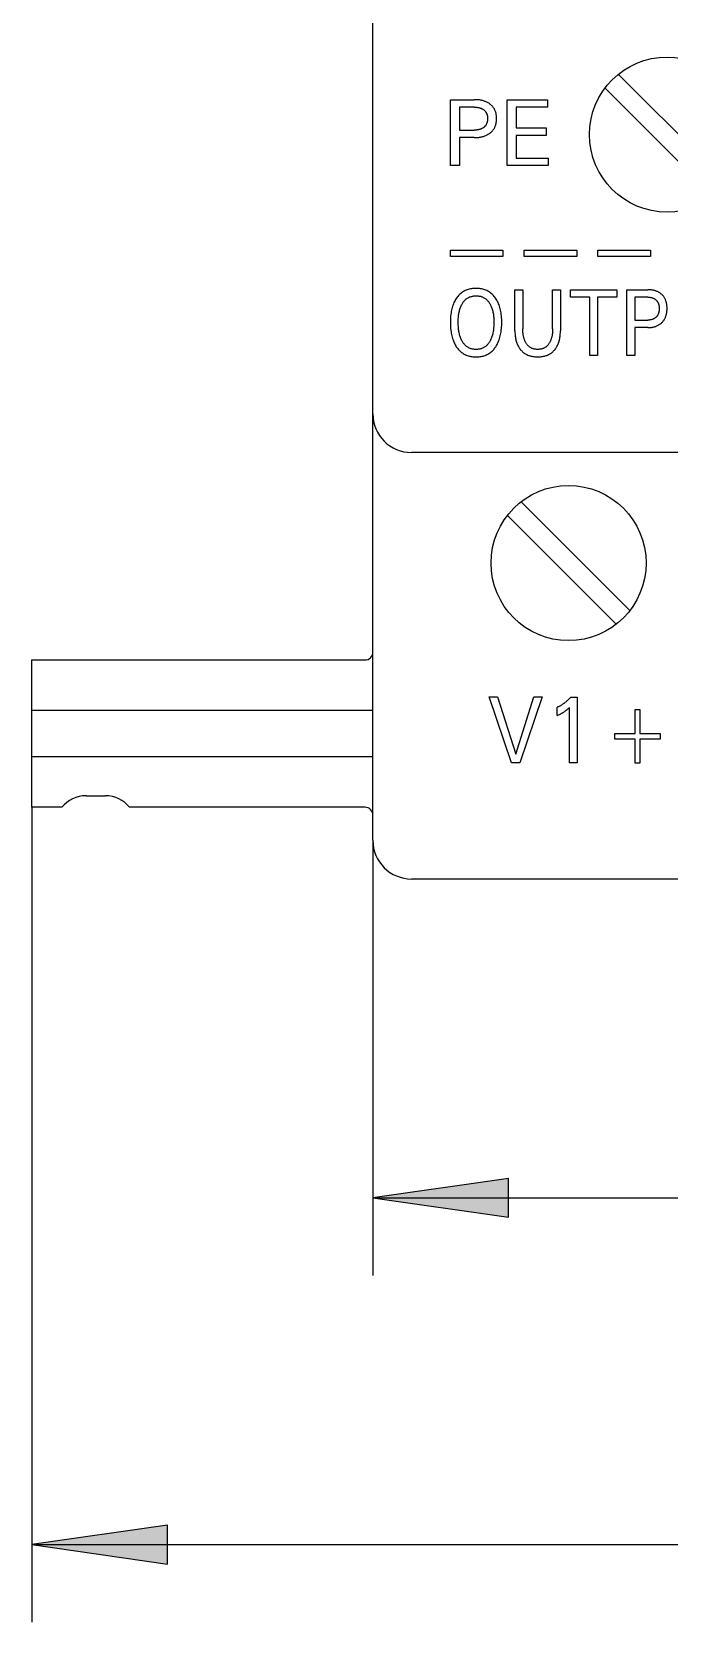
# Model space of a CAD drawing. Extents: x 0 to 420, y 0 to 297.
# Drawn here: x 131.41 to 147.85, y 142.66 to 183.68 of the extents above; entities that cross this region are included whole.
import ezdxf

# ---------------------------------------------------------------- set-up
doc = ezdxf.new("R2010")
doc.units = 0
doc.header["$LTSCALE"] = 23.1
doc.layers.get('0').update_dxf_attribs({"linetype": 'CONTINUOUS'})
doc.layers.add('10000_FRONT', color=7, linetype='CONTINUOUS')
doc.layers.add('10100_DIM_FRONT', color=7, linetype='CONTINUOUS')

msp = doc.modelspace()

# ---------------------------------------------------------------- linework, layer by layer
at = {"color": 7, "linetype": 'CONTINUOUS'}
for p, q in [((143.706, 154.102), (140.206, 153.602)), ((143.706, 153.102), (143.706, 154.102)), ((140.206, 153.602), (143.706, 153.102)), ((134.906, 145.16), (131.406, 144.66)), ((134.906, 144.16), (134.906, 145.16)), ((131.406, 144.66), (134.906, 144.16))]:
    msp.add_line(p, q, dxfattribs=at)
for points in [[(140.206, 153.602), (143.706, 154.102), (143.706, 153.102)], [(131.406, 144.66), (134.906, 145.16), (134.906, 144.16)]]:
    msp.add_solid(points, dxfattribs=at)
at = {"layer": '10000_FRONT', "color": 7, "linetype": 'CONTINUOUS'}
for p, q in [((140.206, 162.826), (140.206, 250.826)), ((149.34, 179.786), (146.548, 182.578)), ((146.205, 182.214), (148.983, 179.436)), ((142.206, 180.226), (142.206, 181.926)), ((142.206, 181.926), (142.824, 181.926)), ((142.439, 181.734), (142.439, 181.141)), ((142.824, 181.734), (142.439, 181.734)), ((142.85, 181.926), (142.824, 181.926)), ((142.824, 181.734), (142.838, 181.733)), ((142.838, 181.733), (142.851, 181.733)), ((142.877, 181.925), (142.85, 181.926)), ((142.851, 181.733), (142.865, 181.732)), ((142.865, 181.732), (142.879, 181.731)), ((142.903, 181.923), (142.877, 181.925)), ((142.879, 181.731), (142.892, 181.73)), ((142.892, 181.73), (142.906, 181.728)), ((142.929, 181.921), (142.903, 181.923)), ((142.906, 181.728), (142.919, 181.726)), ((142.919, 181.726), (142.931, 181.724)), ((142.955, 181.918), (142.929, 181.921)), ((142.931, 181.724), (142.943, 181.721)), ((142.943, 181.721), (142.954, 181.718)), ((142.954, 181.718), (142.966, 181.715)), ((142.981, 181.914), (142.955, 181.918)), ((142.966, 181.715), (142.977, 181.711)), ((142.977, 181.711), (142.989, 181.707)), ((143.001, 181.91), (142.981, 181.914)), ((142.989, 181.707), (143, 181.703)), ((143, 181.703), (143.01, 181.699)), ((143.02, 181.906), (143.001, 181.91)), ((143.04, 181.901), (143.02, 181.906)), ((143.059, 181.896), (143.04, 181.901)), ((143.078, 181.89), (143.059, 181.896)), ((143.097, 181.883), (143.078, 181.89)), ((143.115, 181.876), (143.097, 181.883)), ((143.132, 181.869), (143.115, 181.876)), ((143.149, 181.861), (143.132, 181.869)), ((143.165, 181.853), (143.149, 181.861)), ((143.182, 181.844), (143.165, 181.853)), ((143.197, 181.834), (143.182, 181.844)), ((143.213, 181.824), (143.197, 181.834)), ((143.228, 181.813), (143.213, 181.824)), ((143.241, 181.803), (143.228, 181.813)), ((143.254, 181.792), (143.241, 181.803)), ((143.267, 181.78), (143.254, 181.792)), ((143.279, 181.768), (143.267, 181.78)), ((143.291, 181.756), (143.279, 181.768)), ((143.302, 181.743), (143.291, 181.756)), ((143.313, 181.729), (143.302, 181.743)), ((143.323, 181.716), (143.313, 181.729)), ((143.332, 181.701), (143.323, 181.716)), ((143.674, 180.226), (143.674, 181.926)), ((143.674, 181.926), (144.71, 181.926)), ((143.906, 181.734), (143.906, 181.197)), ((144.71, 181.734), (143.906, 181.734)), ((144.71, 181.926), (144.71, 181.734)), ((143.01, 181.699), (143.02, 181.694)), ((143.02, 181.694), (143.029, 181.689)), ((143.029, 181.689), (143.039, 181.683)), ((143.039, 181.683), (143.048, 181.678)), ((143.048, 181.678), (143.057, 181.671)), ((143.057, 181.671), (143.066, 181.665)), ((143.066, 181.665), (143.074, 181.659)), ((143.074, 181.659), (143.082, 181.652)), ((143.082, 181.652), (143.089, 181.645)), ((143.089, 181.645), (143.097, 181.638)), ((143.097, 181.638), (143.103, 181.63)), ((143.103, 181.63), (143.11, 181.622)), ((143.11, 181.622), (143.116, 181.614)), ((143.116, 181.614), (143.122, 181.606)), ((143.122, 181.606), (143.127, 181.597)), ((143.127, 181.597), (143.132, 181.588)), ((143.132, 181.588), (143.137, 181.579)), ((143.138, 181.299), (143.133, 181.29)), ((143.137, 181.579), (143.142, 181.569)), ((143.142, 181.309), (143.138, 181.299)), ((143.142, 181.569), (143.145, 181.56)), ((143.146, 181.318), (143.142, 181.309)), ((143.145, 181.56), (143.149, 181.55)), ((143.149, 181.328), (143.146, 181.318)), ((143.149, 181.55), (143.152, 181.54)), ((143.152, 181.338), (143.149, 181.328)), ((143.152, 181.54), (143.155, 181.531)), ((143.155, 181.348), (143.152, 181.338)), ((143.155, 181.531), (143.158, 181.519)), ((143.158, 181.359), (143.155, 181.348)), ((143.158, 181.519), (143.16, 181.508)), ((143.16, 181.37), (143.158, 181.359)), ((143.16, 181.508), (143.162, 181.497)), ((143.162, 181.382), (143.16, 181.37)), ((143.162, 181.497), (143.164, 181.485)), ((143.164, 181.393), (143.162, 181.382)), ((143.164, 181.485), (143.165, 181.474)), ((143.165, 181.405), (143.164, 181.393)), ((143.165, 181.474), (143.166, 181.463)), ((143.166, 181.416), (143.165, 181.405)), ((143.166, 181.463), (143.166, 181.451)), ((143.166, 181.451), (143.166, 181.44)), ((143.166, 181.44), (143.166, 181.428)), ((143.166, 181.428), (143.166, 181.416)), ((143.341, 181.687), (143.332, 181.701)), ((143.349, 181.672), (143.341, 181.687)), ((143.356, 181.656), (143.349, 181.672)), ((143.363, 181.64), (143.356, 181.656)), ((143.369, 181.625), (143.363, 181.64)), ((143.375, 181.608), (143.369, 181.625)), ((143.38, 181.592), (143.375, 181.608)), ((143.385, 181.574), (143.38, 181.592)), ((143.38, 181.29), (143.385, 181.308)), ((143.388, 181.555), (143.385, 181.574)), ((143.385, 181.308), (143.389, 181.327)), ((143.392, 181.536), (143.388, 181.555)), ((143.389, 181.327), (143.392, 181.346)), ((143.394, 181.518), (143.392, 181.536)), ((143.392, 181.346), (143.395, 181.365)), ((143.396, 181.499), (143.394, 181.518)), ((143.395, 181.365), (143.396, 181.384)), ((143.398, 181.48), (143.396, 181.499)), ((143.396, 181.384), (143.398, 181.404)), ((143.399, 181.461), (143.398, 181.48)), ((143.398, 181.404), (143.399, 181.423)), ((143.399, 181.442), (143.399, 181.461)), ((143.399, 181.423), (143.399, 181.442)), ((142.439, 181.141), (142.824, 181.141)), ((142.439, 180.948), (142.439, 180.226)), ((142.824, 180.948), (142.439, 180.948)), ((142.838, 181.141), (142.824, 181.141)), ((142.824, 180.948), (142.847, 180.948)), ((142.852, 181.141), (142.838, 181.141)), ((142.847, 180.948), (142.87, 180.949)), ((142.865, 181.142), (142.852, 181.141)), ((142.879, 181.143), (142.865, 181.142)), ((142.87, 180.949), (142.892, 180.95)), ((142.893, 181.145), (142.879, 181.143)), ((142.892, 180.95), (142.915, 180.952)), ((142.906, 181.146), (142.893, 181.145)), ((142.92, 181.149), (142.906, 181.146)), ((142.915, 180.952), (142.938, 180.954)), ((142.932, 181.151), (142.92, 181.149)), ((142.943, 181.154), (142.932, 181.151)), ((142.938, 180.954), (142.96, 180.957)), ((142.955, 181.157), (142.943, 181.154)), ((142.967, 181.16), (142.955, 181.157)), ((142.96, 180.957), (142.983, 180.961)), ((142.978, 181.164), (142.967, 181.16)), ((142.99, 181.168), (142.978, 181.164)), ((142.983, 180.961), (143.003, 180.965)), ((143.001, 181.172), (142.99, 181.168)), ((143.011, 181.177), (143.001, 181.172)), ((143.003, 180.965), (143.022, 180.969)), ((143.021, 181.182), (143.011, 181.177)), ((143.031, 181.187), (143.021, 181.182)), ((143.022, 180.969), (143.042, 180.974)), ((143.04, 181.193), (143.031, 181.187)), ((143.05, 181.199), (143.04, 181.193)), ((143.042, 180.974), (143.061, 180.98)), ((143.059, 181.205), (143.05, 181.199)), ((143.067, 181.212), (143.059, 181.205)), ((143.061, 180.98), (143.08, 180.986)), ((143.075, 181.218), (143.067, 181.212)), ((143.083, 181.225), (143.075, 181.218)), ((143.08, 180.986), (143.099, 180.993)), ((143.09, 181.232), (143.083, 181.225)), ((143.097, 181.24), (143.09, 181.232)), ((143.104, 181.247), (143.097, 181.24)), ((143.099, 180.993), (143.118, 181)), ((143.111, 181.255), (143.104, 181.247)), ((143.117, 181.264), (143.111, 181.255)), ((143.122, 181.272), (143.117, 181.264)), ((143.118, 181), (143.135, 181.007)), ((143.128, 181.281), (143.122, 181.272)), ((143.133, 181.29), (143.128, 181.281)), ((143.135, 181.007), (143.152, 181.016)), ((143.152, 181.016), (143.168, 181.024)), ((143.168, 181.024), (143.184, 181.034)), ((143.184, 181.034), (143.2, 181.043)), ((143.2, 181.043), (143.215, 181.054)), ((143.215, 181.054), (143.23, 181.065)), ((143.23, 181.065), (143.244, 181.076)), ((143.244, 181.076), (143.256, 181.087)), ((143.256, 181.087), (143.269, 181.099)), ((143.269, 181.099), (143.281, 181.111)), ((143.281, 181.111), (143.293, 181.123)), ((143.293, 181.123), (143.304, 181.137)), ((143.304, 181.137), (143.314, 181.15)), ((143.314, 181.15), (143.324, 181.164)), ((143.324, 181.164), (143.333, 181.179)), ((143.333, 181.179), (143.342, 181.194)), ((143.342, 181.194), (143.35, 181.209)), ((143.35, 181.209), (143.357, 181.225)), ((143.357, 181.225), (143.364, 181.241)), ((143.364, 181.241), (143.37, 181.257)), ((143.37, 181.257), (143.375, 181.273)), ((143.375, 181.273), (143.38, 181.29)), ((143.906, 181.197), (144.678, 181.197)), ((143.906, 181.005), (143.906, 180.419)), ((144.678, 181.005), (143.906, 181.005)), ((144.678, 181.197), (144.678, 181.005)), ((142.439, 180.226), (142.206, 180.226)), ((144.731, 180.226), (143.674, 180.226)), ((143.906, 180.419), (144.731, 180.419)), ((144.731, 180.419), (144.731, 180.226)), ((142.206, 177.885), (142.206, 178.046)), ((142.206, 178.046), (143.564, 178.046)), ((143.564, 178.046), (143.564, 177.885)), ((144.107, 177.885), (144.107, 178.046)), ((144.107, 178.046), (145.465, 178.046)), ((145.465, 178.046), (145.465, 177.885)), ((146.007, 177.885), (146.007, 178.046)), ((146.007, 178.046), (147.366, 178.046)), ((147.366, 178.046), (147.366, 177.885)), ((143.564, 177.885), (142.206, 177.885)), ((145.465, 177.885), (144.107, 177.885)), ((147.366, 177.885), (146.007, 177.885)), ((142.358, 176.8), (142.342, 176.774)), ((142.363, 176.807), (142.358, 176.8)), ((142.379, 176.83), (142.363, 176.807)), ((142.397, 176.852), (142.379, 176.83)), ((142.415, 176.873), (142.397, 176.852)), ((142.434, 176.893), (142.415, 176.873)), ((142.454, 176.912), (142.434, 176.893)), ((142.474, 176.93), (142.454, 176.912)), ((142.496, 176.948), (142.474, 176.93)), ((142.518, 176.963), (142.496, 176.948)), ((142.541, 176.978), (142.518, 176.963)), ((142.565, 176.991), (142.541, 176.978)), ((142.589, 177.003), (142.565, 176.991)), ((142.614, 177.014), (142.589, 177.003)), ((142.601, 176.773), (142.616, 176.786)), ((142.639, 177.023), (142.614, 177.014)), ((142.616, 176.786), (142.632, 176.798)), ((142.632, 176.798), (142.649, 176.809)), ((142.665, 177.032), (142.639, 177.023)), ((142.649, 176.809), (142.666, 176.819)), ((142.693, 177.04), (142.665, 177.032)), ((142.666, 176.819), (142.684, 176.828)), ((142.684, 176.828), (142.702, 176.837)), ((142.722, 177.046), (142.693, 177.04)), ((142.702, 176.837), (142.721, 176.844)), ((142.721, 176.844), (142.739, 176.85)), ((142.751, 177.051), (142.722, 177.046)), ((142.739, 176.85), (142.757, 176.854)), ((142.78, 177.055), (142.751, 177.051)), ((142.757, 176.854), (142.775, 176.859)), ((142.775, 176.859), (142.793, 176.862)), ((142.809, 177.058), (142.78, 177.055)), ((142.793, 176.862), (142.812, 176.864)), ((142.839, 177.06), (142.809, 177.058)), ((142.812, 176.864), (142.831, 176.866)), ((142.831, 176.866), (142.85, 176.867)), ((142.868, 177.06), (142.839, 177.06)), ((142.85, 176.867), (142.868, 176.867)), ((142.898, 177.06), (142.868, 177.06)), ((142.868, 176.867), (142.887, 176.867)), ((142.887, 176.867), (142.906, 176.866)), ((142.927, 177.058), (142.898, 177.06)), ((142.906, 176.866), (142.925, 176.864)), ((142.925, 176.864), (142.944, 176.862)), ((142.957, 177.055), (142.927, 177.058)), ((142.944, 176.862), (142.962, 176.859)), ((142.986, 177.051), (142.957, 177.055)), ((142.962, 176.859), (142.981, 176.855)), ((142.981, 176.855), (142.999, 176.85)), ((143.014, 177.046), (142.986, 177.051)), ((142.999, 176.85), (143.017, 176.844)), ((143.043, 177.04), (143.014, 177.046)), ((143.017, 176.844), (143.035, 176.837)), ((143.035, 176.837), (143.054, 176.828)), ((143.071, 177.032), (143.043, 177.04)), ((143.054, 176.828), (143.072, 176.819)), ((143.097, 177.023), (143.071, 177.032)), ((143.072, 176.819), (143.089, 176.809)), ((143.089, 176.809), (143.106, 176.798)), ((143.122, 177.014), (143.097, 177.023)), ((143.106, 176.798), (143.122, 176.786)), ((143.147, 177.003), (143.122, 177.014)), ((143.122, 176.786), (143.137, 176.773)), ((143.171, 176.99), (143.147, 177.003)), ((143.194, 176.977), (143.171, 176.99)), ((143.217, 176.963), (143.194, 176.977)), ((143.239, 176.947), (143.217, 176.963)), ((143.261, 176.93), (143.239, 176.947)), ((143.282, 176.911), (143.261, 176.93)), ((143.302, 176.892), (143.282, 176.911)), ((143.321, 176.872), (143.302, 176.892)), ((143.339, 176.85), (143.321, 176.872)), ((143.356, 176.829), (143.339, 176.85)), ((143.373, 176.806), (143.356, 176.829)), ((143.39, 176.779), (143.373, 176.806)), ((143.872, 175.967), (143.872, 177.026)), ((143.872, 177.026), (144.074, 177.026)), ((144.074, 177.026), (144.074, 176.018)), ((144.844, 176.018), (144.844, 177.026)), ((144.844, 177.026), (145.046, 177.026)), ((145.046, 177.026), (145.046, 175.967)), ((145.307, 176.834), (145.307, 177.026)), ((145.307, 177.026), (146.5, 177.026)), ((145.802, 176.834), (145.307, 176.834)), ((145.802, 175.326), (145.802, 176.834)), ((146.005, 176.834), (146.005, 175.326)), ((146.5, 176.834), (146.005, 176.834)), ((146.5, 177.026), (146.5, 176.834)), ((146.759, 175.326), (146.759, 177.026)), ((146.759, 177.026), (147.297, 177.026)), ((146.962, 176.834), (146.962, 176.241)), ((147.297, 176.834), (146.962, 176.834)), ((147.317, 177.026), (147.297, 177.026)), ((147.297, 176.834), (147.309, 176.833)), ((147.309, 176.833), (147.321, 176.833)), ((147.336, 177.025), (147.317, 177.026)), ((147.321, 176.833), (147.333, 176.832)), ((147.333, 176.832), (147.344, 176.831)), ((147.356, 177.024), (147.336, 177.025)), ((147.344, 176.831), (147.356, 176.83)), ((147.375, 177.022), (147.356, 177.024)), ((147.356, 176.83), (147.368, 176.828)), ((147.368, 176.828), (147.38, 176.826)), ((147.395, 177.02), (147.375, 177.022)), ((147.38, 176.826), (147.39, 176.824)), ((147.39, 176.824), (147.4, 176.821)), ((147.414, 177.017), (147.395, 177.02)), ((147.4, 176.821), (147.41, 176.818)), ((147.41, 176.818), (147.421, 176.815)), ((147.433, 177.014), (147.414, 177.017)), ((147.421, 176.815), (147.43, 176.811)), ((147.43, 176.811), (147.44, 176.807)), ((147.451, 177.01), (147.433, 177.014)), ((147.44, 176.807), (147.45, 176.803)), ((147.45, 176.803), (147.459, 176.799)), ((147.468, 177.006), (147.451, 177.01)), ((147.459, 176.799), (147.467, 176.794)), ((147.467, 176.794), (147.476, 176.789)), ((147.485, 177.001), (147.468, 177.006)), ((147.476, 176.789), (147.484, 176.783)), ((147.484, 176.783), (147.492, 176.777)), ((147.502, 176.996), (147.485, 177.001)), ((147.518, 176.99), (147.502, 176.996)), ((147.534, 176.983), (147.518, 176.99)), ((147.551, 176.976), (147.534, 176.983)), ((147.565, 176.969), (147.551, 176.976)), ((147.58, 176.961), (147.565, 176.969)), ((147.594, 176.952), (147.58, 176.961)), ((147.608, 176.943), (147.594, 176.952)), ((147.622, 176.934), (147.608, 176.943)), ((147.635, 176.924), (147.622, 176.934)), ((147.648, 176.913), (147.635, 176.924)), ((147.66, 176.902), (147.648, 176.913)), ((147.672, 176.891), (147.66, 176.902)), ((147.683, 176.88), (147.672, 176.891)), ((147.694, 176.868), (147.683, 176.88)), ((147.704, 176.855), (147.694, 176.868)), ((147.713, 176.842), (147.704, 176.855)), ((147.722, 176.829), (147.713, 176.842)), ((147.731, 176.816), (147.722, 176.829)), ((147.739, 176.801), (147.731, 176.816)), ((147.747, 176.786), (147.739, 176.801)), ((147.754, 176.771), (147.747, 176.786)), ((142.218, 176.389), (142.213, 176.349)), ((142.224, 176.43), (142.218, 176.389)), ((142.229, 176.465), (142.224, 176.43)), ((142.236, 176.5), (142.229, 176.465)), ((142.245, 176.534), (142.236, 176.5)), ((142.254, 176.569), (142.245, 176.534)), ((142.264, 176.603), (142.254, 176.569)), ((142.276, 176.636), (142.264, 176.603)), ((142.287, 176.665), (142.276, 176.636)), ((142.299, 176.693), (142.287, 176.665)), ((142.312, 176.72), (142.299, 176.693)), ((142.326, 176.747), (142.312, 176.72)), ((142.342, 176.774), (142.326, 176.747)), ((142.419, 176.367), (142.423, 176.394)), ((142.423, 176.394), (142.428, 176.42)), ((142.428, 176.42), (142.433, 176.446)), ((142.433, 176.446), (142.439, 176.473)), ((142.439, 176.473), (142.445, 176.498)), ((142.445, 176.498), (142.453, 176.524)), ((142.453, 176.524), (142.46, 176.547)), ((142.46, 176.547), (142.468, 176.569)), ((142.468, 176.569), (142.477, 176.591)), ((142.477, 176.591), (142.486, 176.613)), ((142.486, 176.613), (142.497, 176.634)), ((142.497, 176.634), (142.508, 176.655)), ((142.508, 176.655), (142.517, 176.672)), ((142.517, 176.672), (142.527, 176.687)), ((142.527, 176.687), (142.538, 176.703)), ((142.538, 176.703), (142.549, 176.718)), ((142.549, 176.718), (142.561, 176.733)), ((142.561, 176.733), (142.574, 176.747)), ((142.574, 176.747), (142.587, 176.76)), ((142.587, 176.76), (142.601, 176.773)), ((143.137, 176.773), (143.151, 176.76)), ((143.151, 176.76), (143.164, 176.747)), ((143.164, 176.747), (143.177, 176.733)), ((143.177, 176.733), (143.189, 176.718)), ((143.189, 176.718), (143.2, 176.703)), ((143.2, 176.703), (143.211, 176.687)), ((143.211, 176.687), (143.221, 176.672)), ((143.221, 176.672), (143.23, 176.655)), ((143.23, 176.655), (143.233, 176.65)), ((143.233, 176.65), (143.244, 176.629)), ((143.244, 176.629), (143.254, 176.609)), ((143.254, 176.609), (143.263, 176.588)), ((143.263, 176.588), (143.271, 176.567)), ((143.271, 176.567), (143.278, 176.546)), ((143.278, 176.546), (143.285, 176.524)), ((143.285, 176.524), (143.293, 176.498)), ((143.293, 176.498), (143.3, 176.473)), ((143.3, 176.473), (143.305, 176.446)), ((143.305, 176.446), (143.31, 176.42)), ((143.31, 176.42), (143.315, 176.394)), ((143.315, 176.394), (143.319, 176.367)), ((143.407, 176.751), (143.39, 176.779)), ((143.422, 176.723), (143.407, 176.751)), ((143.436, 176.694), (143.422, 176.723)), ((143.449, 176.665), (143.436, 176.694)), ((143.461, 176.635), (143.449, 176.665)), ((143.473, 176.601), (143.461, 176.635)), ((143.484, 176.567), (143.473, 176.601)), ((143.493, 176.533), (143.484, 176.567)), ((143.501, 176.498), (143.493, 176.533)), ((143.508, 176.463), (143.501, 176.498)), ((143.514, 176.428), (143.508, 176.463)), ((143.52, 176.388), (143.514, 176.428)), ((143.524, 176.348), (143.52, 176.388)), ((147.492, 176.777), (147.5, 176.771)), ((147.5, 176.771), (147.508, 176.765)), ((147.508, 176.765), (147.516, 176.757)), ((147.516, 176.757), (147.524, 176.75)), ((147.524, 176.75), (147.531, 176.741)), ((147.531, 176.741), (147.538, 176.733)), ((147.538, 176.733), (147.544, 176.724)), ((147.544, 176.724), (147.55, 176.715)), ((147.55, 176.715), (147.556, 176.706)), ((147.557, 176.372), (147.551, 176.363)), ((147.556, 176.706), (147.561, 176.697)), ((147.561, 176.381), (147.557, 176.372)), ((147.561, 176.697), (147.565, 176.688)), ((147.566, 176.39), (147.561, 176.381)), ((147.565, 176.688), (147.57, 176.678)), ((147.57, 176.399), (147.566, 176.39)), ((147.57, 176.678), (147.573, 176.669)), ((147.574, 176.409), (147.57, 176.399)), ((147.573, 176.669), (147.577, 176.66)), ((147.577, 176.419), (147.574, 176.409)), ((147.577, 176.66), (147.58, 176.65)), ((147.58, 176.428), (147.577, 176.419)), ((147.58, 176.65), (147.583, 176.64)), ((147.583, 176.438), (147.58, 176.428)), ((147.583, 176.64), (147.585, 176.631)), ((147.585, 176.448), (147.583, 176.438)), ((147.585, 176.631), (147.588, 176.619)), ((147.588, 176.461), (147.585, 176.448)), ((147.588, 176.619), (147.59, 176.608)), ((147.59, 176.474), (147.588, 176.461)), ((147.59, 176.608), (147.591, 176.597)), ((147.592, 176.487), (147.59, 176.474)), ((147.591, 176.597), (147.593, 176.585)), ((147.593, 176.5), (147.592, 176.487)), ((147.593, 176.585), (147.594, 176.574)), ((147.594, 176.513), (147.593, 176.5)), ((147.594, 176.574), (147.594, 176.563)), ((147.594, 176.563), (147.595, 176.551)), ((147.595, 176.526), (147.594, 176.513)), ((147.595, 176.551), (147.595, 176.54)), ((147.595, 176.54), (147.595, 176.526)), ((147.76, 176.756), (147.754, 176.771)), ((147.766, 176.74), (147.76, 176.756)), ((147.772, 176.724), (147.766, 176.74)), ((147.776, 176.708), (147.772, 176.724)), ((147.772, 176.357), (147.777, 176.373)), ((147.781, 176.692), (147.776, 176.708)), ((147.777, 176.373), (147.781, 176.39)), ((147.785, 176.673), (147.781, 176.692)), ((147.781, 176.39), (147.785, 176.409)), ((147.788, 176.655), (147.785, 176.673)), ((147.785, 176.409), (147.788, 176.427)), ((147.791, 176.636), (147.788, 176.655)), ((147.788, 176.427), (147.791, 176.446)), ((147.793, 176.618), (147.791, 176.636)), ((147.791, 176.446), (147.793, 176.465)), ((147.795, 176.599), (147.793, 176.618)), ((147.793, 176.465), (147.795, 176.484)), ((147.796, 176.58), (147.795, 176.599)), ((147.795, 176.484), (147.796, 176.504)), ((147.797, 176.561), (147.796, 176.58)), ((147.796, 176.504), (147.797, 176.523)), ((147.797, 176.542), (147.797, 176.561)), ((147.797, 176.523), (147.797, 176.542)), ((142.208, 176.268), (142.206, 176.227)), ((142.206, 176.227), (142.206, 176.187)), ((142.206, 176.187), (142.206, 176.145)), ((142.206, 176.145), (142.208, 176.104)), ((142.21, 176.308), (142.208, 176.268)), ((142.208, 176.104), (142.21, 176.063)), ((142.213, 176.349), (142.21, 176.308)), ((142.21, 176.063), (142.213, 176.022)), ((142.213, 176.022), (142.218, 175.981)), ((142.218, 175.981), (142.223, 175.94)), ((142.408, 176.184), (142.409, 176.215)), ((142.409, 176.147), (142.408, 176.184)), ((142.409, 176.245), (142.411, 176.276)), ((142.409, 176.215), (142.409, 176.245)), ((142.41, 176.11), (142.409, 176.147)), ((142.412, 176.072), (142.41, 176.11)), ((142.411, 176.276), (142.413, 176.306)), ((142.415, 176.035), (142.412, 176.072)), ((142.413, 176.306), (142.416, 176.337)), ((142.419, 175.998), (142.415, 176.035)), ((142.416, 176.337), (142.419, 176.367)), ((142.423, 175.971), (142.419, 175.998)), ((142.427, 175.944), (142.423, 175.971)), ((143.315, 175.971), (143.311, 175.944)), ((143.319, 175.998), (143.315, 175.971)), ((143.319, 176.367), (143.322, 176.337)), ((143.323, 176.035), (143.319, 175.998)), ((143.322, 176.337), (143.325, 176.306)), ((143.326, 176.072), (143.323, 176.035)), ((143.325, 176.306), (143.327, 176.276)), ((143.328, 176.109), (143.326, 176.072)), ((143.327, 176.276), (143.329, 176.245)), ((143.329, 176.147), (143.328, 176.109)), ((143.329, 176.245), (143.329, 176.215)), ((143.329, 176.215), (143.33, 176.184)), ((143.33, 176.184), (143.329, 176.147)), ((143.515, 175.94), (143.52, 175.981)), ((143.52, 175.981), (143.525, 176.022)), ((143.528, 176.308), (143.524, 176.348)), ((143.525, 176.022), (143.528, 176.063)), ((143.53, 176.267), (143.528, 176.308)), ((143.528, 176.063), (143.53, 176.104)), ((143.532, 176.227), (143.53, 176.267)), ((143.53, 176.104), (143.532, 176.145)), ((143.532, 176.187), (143.532, 176.227)), ((143.532, 176.145), (143.532, 176.187)), ((143.872, 175.967), (143.872, 175.939)), ((144.074, 175.993), (144.074, 176.018)), ((144.075, 175.969), (144.074, 175.993)), ((144.076, 175.944), (144.075, 175.969)), ((144.843, 175.969), (144.842, 175.944)), ((144.844, 175.993), (144.843, 175.969)), ((144.844, 176.018), (144.844, 175.993)), ((145.045, 175.939), (145.046, 175.967)), ((146.962, 176.241), (147.297, 176.241)), ((146.962, 176.048), (146.962, 175.326)), ((147.297, 176.048), (146.962, 176.048)), ((147.309, 176.241), (147.297, 176.241)), ((147.297, 176.048), (147.317, 176.048)), ((147.321, 176.241), (147.309, 176.241)), ((147.317, 176.048), (147.337, 176.049)), ((147.333, 176.242), (147.321, 176.241)), ((147.345, 176.243), (147.333, 176.242)), ((147.337, 176.049), (147.357, 176.05)), ((147.357, 176.245), (147.345, 176.243)), ((147.369, 176.246), (147.357, 176.245)), ((147.357, 176.05), (147.376, 176.052)), ((147.38, 176.249), (147.369, 176.246)), ((147.376, 176.052), (147.396, 176.054)), ((147.391, 176.251), (147.38, 176.249)), ((147.401, 176.254), (147.391, 176.251)), ((147.396, 176.054), (147.416, 176.057)), ((147.411, 176.257), (147.401, 176.254)), ((147.421, 176.26), (147.411, 176.257)), ((147.416, 176.057), (147.435, 176.061)), ((147.431, 176.264), (147.421, 176.26)), ((147.441, 176.268), (147.431, 176.264)), ((147.435, 176.061), (147.452, 176.065)), ((147.451, 176.272), (147.441, 176.268)), ((147.46, 176.277), (147.451, 176.272)), ((147.452, 176.065), (147.47, 176.069)), ((147.469, 176.282), (147.46, 176.277)), ((147.477, 176.287), (147.469, 176.282)), ((147.47, 176.069), (147.487, 176.074)), ((147.485, 176.293), (147.477, 176.287)), ((147.493, 176.299), (147.485, 176.293)), ((147.487, 176.074), (147.504, 176.08)), ((147.501, 176.305), (147.493, 176.299)), ((147.509, 176.312), (147.501, 176.305)), ((147.504, 176.08), (147.52, 176.086)), ((147.517, 176.32), (147.509, 176.312)), ((147.524, 176.327), (147.517, 176.32)), ((147.52, 176.086), (147.537, 176.093)), ((147.532, 176.336), (147.524, 176.327)), ((147.538, 176.344), (147.532, 176.336)), ((147.537, 176.093), (147.553, 176.1)), ((147.545, 176.353), (147.538, 176.344)), ((147.551, 176.363), (147.545, 176.353)), ((147.553, 176.1), (147.568, 176.108)), ((147.568, 176.108), (147.582, 176.116)), ((147.582, 176.116), (147.597, 176.124)), ((147.597, 176.124), (147.611, 176.134)), ((147.611, 176.134), (147.624, 176.144)), ((147.624, 176.144), (147.638, 176.154)), ((147.638, 176.154), (147.65, 176.165)), ((147.65, 176.165), (147.664, 176.177)), ((147.664, 176.177), (147.677, 176.191)), ((147.677, 176.191), (147.689, 176.204)), ((147.689, 176.204), (147.701, 176.218)), ((147.701, 176.218), (147.712, 176.233)), ((147.712, 176.233), (147.722, 176.248)), ((147.722, 176.248), (147.732, 176.264)), ((147.732, 176.264), (147.74, 176.279)), ((147.74, 176.279), (147.748, 176.294)), ((147.748, 176.294), (147.755, 176.309)), ((147.755, 176.309), (147.761, 176.325)), ((147.761, 176.325), (147.767, 176.341)), ((147.767, 176.341), (147.772, 176.357)), ((142.223, 175.94), (142.229, 175.904)), ((142.229, 175.904), (142.236, 175.868)), ((142.236, 175.868), (142.244, 175.833)), ((142.244, 175.833), (142.253, 175.798)), ((142.253, 175.798), (142.263, 175.763)), ((142.263, 175.763), (142.275, 175.729)), ((142.275, 175.729), (142.284, 175.703)), ((142.284, 175.703), (142.295, 175.677)), ((142.295, 175.677), (142.306, 175.651)), ((142.306, 175.651), (142.318, 175.626)), ((142.318, 175.626), (142.331, 175.602)), ((142.331, 175.602), (142.345, 175.578)), ((142.345, 175.578), (142.36, 175.554)), ((142.36, 175.554), (142.374, 175.534)), ((142.432, 175.918), (142.427, 175.944)), ((142.438, 175.891), (142.432, 175.918)), ((142.444, 175.864), (142.438, 175.891)), ((142.452, 175.838), (142.444, 175.864)), ((142.459, 175.815), (142.452, 175.838)), ((142.467, 175.793), (142.459, 175.815)), ((142.475, 175.77), (142.467, 175.793)), ((142.485, 175.748), (142.475, 175.77)), ((142.495, 175.726), (142.485, 175.748)), ((142.506, 175.705), (142.495, 175.726)), ((142.515, 175.688), (142.506, 175.705)), ((142.525, 175.671), (142.515, 175.688)), ((142.536, 175.655), (142.525, 175.671)), ((142.547, 175.64), (142.536, 175.655)), ((142.559, 175.625), (142.547, 175.64)), ((142.571, 175.61), (142.559, 175.625)), ((142.584, 175.596), (142.571, 175.61)), ((142.598, 175.583), (142.584, 175.596)), ((142.612, 175.571), (142.598, 175.583)), ((142.626, 175.56), (142.612, 175.571)), ((142.64, 175.55), (142.626, 175.56)), ((143.112, 175.56), (143.097, 175.55)), ((143.126, 175.571), (143.112, 175.56)), ((143.139, 175.583), (143.126, 175.571)), ((143.153, 175.596), (143.139, 175.583)), ((143.166, 175.61), (143.153, 175.596)), ((143.179, 175.625), (143.166, 175.61)), ((143.191, 175.64), (143.179, 175.625)), ((143.202, 175.655), (143.191, 175.64)), ((143.213, 175.671), (143.202, 175.655)), ((143.223, 175.688), (143.213, 175.671)), ((143.232, 175.705), (143.223, 175.688)), ((143.243, 175.726), (143.232, 175.705)), ((143.253, 175.748), (143.243, 175.726)), ((143.263, 175.77), (143.253, 175.748)), ((143.271, 175.792), (143.263, 175.77)), ((143.279, 175.815), (143.271, 175.792)), ((143.286, 175.838), (143.279, 175.815)), ((143.294, 175.864), (143.286, 175.838)), ((143.3, 175.89), (143.294, 175.864)), ((143.306, 175.917), (143.3, 175.89)), ((143.311, 175.944), (143.306, 175.917)), ((143.363, 175.535), (143.377, 175.555)), ((143.377, 175.555), (143.394, 175.583)), ((143.394, 175.583), (143.41, 175.611)), ((143.41, 175.611), (143.425, 175.64)), ((143.425, 175.64), (143.439, 175.669)), ((143.439, 175.669), (143.452, 175.699)), ((143.452, 175.699), (143.463, 175.729)), ((143.463, 175.729), (143.475, 175.764)), ((143.475, 175.764), (143.485, 175.798)), ((143.485, 175.798), (143.494, 175.833)), ((143.494, 175.833), (143.502, 175.869)), ((143.502, 175.869), (143.509, 175.904)), ((143.509, 175.904), (143.515, 175.94)), ((143.872, 175.939), (143.873, 175.91)), ((143.873, 175.91), (143.874, 175.882)), ((143.874, 175.882), (143.877, 175.854)), ((143.877, 175.854), (143.88, 175.825)), ((143.88, 175.825), (143.884, 175.797)), ((143.884, 175.797), (143.889, 175.769)), ((143.889, 175.769), (143.894, 175.745)), ((143.894, 175.745), (143.899, 175.72)), ((143.899, 175.72), (143.906, 175.696)), ((143.906, 175.696), (143.913, 175.672)), ((143.913, 175.672), (143.921, 175.649)), ((143.921, 175.649), (143.93, 175.626)), ((143.93, 175.626), (143.94, 175.603)), ((143.94, 175.603), (143.95, 175.582)), ((143.95, 175.582), (143.96, 175.562)), ((143.96, 175.562), (143.972, 175.543)), ((144.078, 175.92), (144.076, 175.944)), ((144.081, 175.896), (144.078, 175.92)), ((144.084, 175.871), (144.081, 175.896)), ((144.087, 175.853), (144.084, 175.871)), ((144.09, 175.835), (144.087, 175.853)), ((144.093, 175.817), (144.09, 175.835)), ((144.098, 175.799), (144.093, 175.817)), ((144.102, 175.781), (144.098, 175.799)), ((144.107, 175.764), (144.102, 175.781)), ((144.113, 175.746), (144.107, 175.764)), ((144.119, 175.731), (144.113, 175.746)), ((144.125, 175.716), (144.119, 175.731)), ((144.131, 175.701), (144.125, 175.716)), ((144.138, 175.686), (144.131, 175.701)), ((144.145, 175.671), (144.138, 175.686)), ((144.153, 175.657), (144.145, 175.671)), ((144.162, 175.643), (144.153, 175.657)), ((144.17, 175.631), (144.162, 175.643)), ((144.179, 175.619), (144.17, 175.631)), ((144.188, 175.607), (144.179, 175.619)), ((144.197, 175.596), (144.188, 175.607)), ((144.207, 175.585), (144.197, 175.596)), ((144.217, 175.575), (144.207, 175.585)), ((144.228, 175.565), (144.217, 175.575)), ((144.239, 175.556), (144.228, 175.565)), ((144.251, 175.547), (144.239, 175.556)), ((144.68, 175.556), (144.669, 175.547)), ((144.692, 175.565), (144.68, 175.556)), ((144.702, 175.575), (144.692, 175.565)), ((144.713, 175.585), (144.702, 175.575)), ((144.723, 175.596), (144.713, 175.585)), ((144.732, 175.607), (144.723, 175.596)), ((144.741, 175.619), (144.732, 175.607)), ((144.749, 175.631), (144.741, 175.619)), ((144.757, 175.643), (144.749, 175.631)), ((144.766, 175.657), (144.757, 175.643)), ((144.774, 175.671), (144.766, 175.657)), ((144.781, 175.686), (144.774, 175.671)), ((144.788, 175.701), (144.781, 175.686)), ((144.794, 175.715), (144.788, 175.701)), ((144.8, 175.731), (144.794, 175.715)), ((144.806, 175.746), (144.8, 175.731)), ((144.811, 175.763), (144.806, 175.746)), ((144.816, 175.781), (144.811, 175.763)), ((144.821, 175.799), (144.816, 175.781)), ((144.825, 175.817), (144.821, 175.799)), ((144.829, 175.835), (144.825, 175.817)), ((144.832, 175.853), (144.829, 175.835)), ((144.835, 175.871), (144.832, 175.853)), ((144.838, 175.895), (144.835, 175.871)), ((144.84, 175.92), (144.838, 175.895)), ((144.842, 175.944), (144.84, 175.92)), ((144.946, 175.543), (144.957, 175.562)), ((144.957, 175.562), (144.968, 175.582)), ((144.968, 175.582), (144.977, 175.603)), ((144.977, 175.603), (144.987, 175.626)), ((144.987, 175.626), (144.996, 175.649)), ((144.996, 175.649), (145.004, 175.672)), ((145.004, 175.672), (145.011, 175.696)), ((145.011, 175.696), (145.018, 175.72)), ((145.018, 175.72), (145.024, 175.745)), ((145.024, 175.745), (145.029, 175.769)), ((145.029, 175.769), (145.033, 175.797)), ((145.033, 175.797), (145.037, 175.825)), ((145.037, 175.825), (145.04, 175.854)), ((145.04, 175.854), (145.043, 175.882)), ((145.043, 175.882), (145.044, 175.91)), ((145.044, 175.91), (145.045, 175.939)), ((142.374, 175.534), (142.389, 175.514)), ((142.389, 175.514), (142.404, 175.494)), ((142.404, 175.494), (142.421, 175.476)), ((142.421, 175.476), (142.438, 175.458)), ((142.438, 175.458), (142.455, 175.441)), ((142.455, 175.441), (142.474, 175.424)), ((142.474, 175.424), (142.493, 175.409)), ((142.493, 175.409), (142.515, 175.393)), ((142.515, 175.393), (142.538, 175.378)), ((142.538, 175.378), (142.562, 175.364)), ((142.562, 175.364), (142.586, 175.352)), ((142.586, 175.352), (142.611, 175.34)), ((142.611, 175.34), (142.637, 175.33)), ((142.637, 175.33), (142.662, 175.322)), ((142.655, 175.54), (142.64, 175.55)), ((142.671, 175.532), (142.655, 175.54)), ((142.662, 175.322), (142.688, 175.314)), ((142.686, 175.524), (142.671, 175.532)), ((142.703, 175.516), (142.686, 175.524)), ((142.688, 175.314), (142.713, 175.308)), ((142.719, 175.51), (142.703, 175.516)), ((142.713, 175.308), (142.738, 175.303)), ((142.737, 175.504), (142.719, 175.51)), ((142.755, 175.499), (142.737, 175.504)), ((142.738, 175.303), (142.764, 175.299)), ((142.774, 175.494), (142.755, 175.499)), ((142.764, 175.299), (142.79, 175.296)), ((142.793, 175.491), (142.774, 175.494)), ((142.79, 175.296), (142.816, 175.294)), ((142.811, 175.489), (142.793, 175.491)), ((142.83, 175.487), (142.811, 175.489)), ((142.816, 175.294), (142.842, 175.293)), ((142.849, 175.486), (142.83, 175.487)), ((142.842, 175.293), (142.868, 175.293)), ((142.868, 175.485), (142.849, 175.486)), ((142.888, 175.486), (142.868, 175.485)), ((142.868, 175.293), (142.895, 175.293)), ((142.907, 175.487), (142.888, 175.486)), ((142.895, 175.293), (142.921, 175.294)), ((142.926, 175.489), (142.907, 175.487)), ((142.921, 175.294), (142.947, 175.296)), ((142.944, 175.491), (142.926, 175.489)), ((142.963, 175.494), (142.944, 175.491)), ((142.947, 175.296), (142.973, 175.299)), ((142.982, 175.499), (142.963, 175.494)), ((142.973, 175.299), (142.998, 175.303)), ((143, 175.504), (142.982, 175.499)), ((142.998, 175.303), (143.024, 175.308)), ((143.018, 175.51), (143, 175.504)), ((143.034, 175.516), (143.018, 175.51)), ((143.024, 175.308), (143.049, 175.315)), ((143.051, 175.524), (143.034, 175.516)), ((143.049, 175.315), (143.074, 175.322)), ((143.067, 175.532), (143.051, 175.524)), ((143.082, 175.54), (143.067, 175.532)), ((143.074, 175.322), (143.1, 175.331)), ((143.097, 175.55), (143.082, 175.54)), ((143.1, 175.331), (143.125, 175.341)), ((143.125, 175.341), (143.15, 175.352)), ((143.15, 175.352), (143.175, 175.365)), ((143.175, 175.365), (143.198, 175.378)), ((143.198, 175.378), (143.221, 175.393)), ((143.221, 175.393), (143.244, 175.409)), ((143.244, 175.409), (143.263, 175.425)), ((143.263, 175.425), (143.281, 175.441)), ((143.281, 175.441), (143.299, 175.459)), ((143.299, 175.459), (143.316, 175.477)), ((143.316, 175.477), (143.332, 175.495)), ((143.332, 175.495), (143.348, 175.515)), ((143.348, 175.515), (143.363, 175.535)), ((143.972, 175.543), (143.984, 175.523)), ((143.984, 175.523), (143.997, 175.505)), ((143.997, 175.505), (144.011, 175.487)), ((144.011, 175.487), (144.025, 175.469)), ((144.025, 175.469), (144.04, 175.453)), ((144.04, 175.453), (144.055, 175.437)), ((144.055, 175.437), (144.071, 175.423)), ((144.071, 175.423), (144.088, 175.409)), ((144.088, 175.409), (144.105, 175.395)), ((144.105, 175.395), (144.123, 175.383)), ((144.123, 175.383), (144.142, 175.371)), ((144.142, 175.371), (144.161, 175.36)), ((144.161, 175.36), (144.181, 175.35)), ((144.181, 175.35), (144.201, 175.341)), ((144.201, 175.341), (144.222, 175.332)), ((144.222, 175.332), (144.243, 175.325)), ((144.243, 175.325), (144.264, 175.318)), ((144.262, 175.539), (144.251, 175.547)), ((144.274, 175.532), (144.262, 175.539)), ((144.264, 175.318), (144.286, 175.312)), ((144.287, 175.525), (144.274, 175.532)), ((144.286, 175.312), (144.31, 175.307)), ((144.299, 175.518), (144.287, 175.525)), ((144.312, 175.513), (144.299, 175.518)), ((144.31, 175.307), (144.335, 175.302)), ((144.325, 175.508), (144.312, 175.513)), ((144.339, 175.503), (144.325, 175.508)), ((144.335, 175.302), (144.359, 175.299)), ((144.353, 175.499), (144.339, 175.503)), ((144.368, 175.495), (144.353, 175.499)), ((144.359, 175.299), (144.384, 175.296)), ((144.383, 175.492), (144.368, 175.495)), ((144.398, 175.489), (144.383, 175.492)), ((144.384, 175.296), (144.409, 175.294)), ((144.414, 175.488), (144.398, 175.489)), ((144.409, 175.294), (144.434, 175.293)), ((144.429, 175.486), (144.414, 175.488)), ((144.444, 175.486), (144.429, 175.486)), ((144.434, 175.293), (144.459, 175.293)), ((144.46, 175.485), (144.444, 175.486)), ((144.459, 175.293), (144.483, 175.293)), ((144.475, 175.486), (144.46, 175.485)), ((144.491, 175.486), (144.475, 175.486)), ((144.483, 175.293), (144.508, 175.294)), ((144.506, 175.488), (144.491, 175.486)), ((144.521, 175.489), (144.506, 175.488)), ((144.508, 175.294), (144.533, 175.296)), ((144.536, 175.492), (144.521, 175.489)), ((144.533, 175.296), (144.558, 175.299)), ((144.552, 175.495), (144.536, 175.492)), ((144.566, 175.499), (144.552, 175.495)), ((144.558, 175.299), (144.582, 175.302)), ((144.581, 175.503), (144.566, 175.499)), ((144.595, 175.508), (144.581, 175.503)), ((144.582, 175.302), (144.607, 175.307)), ((144.608, 175.513), (144.595, 175.508)), ((144.607, 175.307), (144.631, 175.312)), ((144.621, 175.518), (144.608, 175.513)), ((144.633, 175.525), (144.621, 175.518)), ((144.631, 175.312), (144.653, 175.318)), ((144.646, 175.532), (144.633, 175.525)), ((144.658, 175.539), (144.646, 175.532)), ((144.653, 175.318), (144.674, 175.325)), ((144.669, 175.547), (144.658, 175.539)), ((144.674, 175.325), (144.695, 175.332)), ((144.695, 175.332), (144.716, 175.341)), ((144.716, 175.341), (144.736, 175.35)), ((144.736, 175.35), (144.756, 175.36)), ((144.756, 175.36), (144.776, 175.371)), ((144.776, 175.371), (144.794, 175.383)), ((144.794, 175.383), (144.812, 175.395)), ((144.812, 175.395), (144.829, 175.409)), ((144.829, 175.409), (144.846, 175.423)), ((144.846, 175.423), (144.862, 175.437)), ((144.862, 175.437), (144.877, 175.453)), ((144.877, 175.453), (144.892, 175.469)), ((144.892, 175.469), (144.907, 175.487)), ((144.907, 175.487), (144.92, 175.505)), ((144.92, 175.505), (144.933, 175.523)), ((144.933, 175.523), (144.946, 175.543)), ((146.005, 175.326), (145.802, 175.326)), ((146.962, 175.326), (146.759, 175.326)), ((174.706, 172.826), (141.206, 172.826)), ((146.824, 168.762), (144.039, 171.547)), ((143.689, 171.19), (146.473, 168.405)), ((131.406, 163.676), (131.406, 167.476)), ((131.406, 167.476), (140.006, 167.476)), ((140.206, 166.176), (131.406, 166.176)), ((143.78, 164.826), (143.206, 166.526)), ((143.206, 166.526), (143.42, 166.526)), ((143.42, 166.526), (143.893, 165.049)), ((143.893, 165.049), (144.36, 166.526)), ((144.574, 166.526), (144.001, 164.826)), ((144.36, 166.526), (144.574, 166.526)), ((144.981, 166.263), (144.964, 166.255)), ((144.964, 166.043), (144.964, 166.255)), ((144.997, 166.271), (144.981, 166.263)), ((145.012, 166.279), (144.997, 166.271)), ((145.028, 166.287), (145.012, 166.279)), ((145.044, 166.296), (145.028, 166.287)), ((145.059, 166.305), (145.044, 166.296)), ((145.074, 166.314), (145.059, 166.305)), ((145.089, 166.324), (145.074, 166.314)), ((145.104, 166.334), (145.089, 166.324)), ((145.119, 166.344), (145.104, 166.334)), ((145.105, 166.116), (145.117, 166.124)), ((145.117, 166.124), (145.13, 166.132)), ((145.134, 166.355), (145.119, 166.344)), ((145.13, 166.132), (145.141, 166.139)), ((145.149, 166.365), (145.134, 166.355)), ((145.141, 166.139), (145.151, 166.146)), ((145.163, 166.377), (145.149, 166.365)), ((145.151, 166.146), (145.162, 166.154)), ((145.162, 166.154), (145.173, 166.161)), ((145.177, 166.388), (145.163, 166.377)), ((145.173, 166.161), (145.183, 166.169)), ((145.191, 166.399), (145.177, 166.388)), ((145.183, 166.169), (145.194, 166.177)), ((145.205, 166.411), (145.191, 166.399)), ((145.194, 166.177), (145.203, 166.184)), ((145.203, 166.184), (145.212, 166.191)), ((145.219, 166.423), (145.205, 166.411)), ((145.212, 166.191), (145.221, 166.199)), ((145.233, 166.436), (145.219, 166.423)), ((145.221, 166.199), (145.231, 166.207)), ((145.231, 166.207), (145.24, 166.216)), ((145.246, 166.449), (145.233, 166.436)), ((145.24, 166.216), (145.25, 166.225)), ((145.259, 166.462), (145.246, 166.449)), ((145.25, 166.225), (145.26, 166.234)), ((145.273, 166.475), (145.259, 166.462)), ((145.26, 166.234), (145.271, 166.244)), ((145.271, 166.244), (145.281, 166.254)), ((145.285, 166.489), (145.273, 166.475)), ((145.281, 164.826), (145.281, 166.254)), ((145.298, 166.503), (145.285, 166.489)), ((145.311, 166.517), (145.298, 166.503)), ((145.311, 166.517), (145.474, 166.517)), ((145.474, 166.517), (145.474, 164.826)), ((146.975, 165.578), (146.975, 166.196)), ((146.975, 166.196), (147.098, 166.196)), ((147.098, 166.196), (147.098, 165.578)), ((144.964, 166.043), (144.982, 166.052)), ((144.982, 166.052), (145, 166.06)), ((145, 166.06), (145.018, 166.069)), ((145.018, 166.069), (145.036, 166.078)), ((145.036, 166.078), (145.053, 166.087)), ((145.053, 166.087), (145.066, 166.094)), ((145.066, 166.094), (145.079, 166.101)), ((145.079, 166.101), (145.092, 166.109)), ((145.092, 166.109), (145.105, 166.116)), ((146.449, 165.434), (146.449, 165.578)), ((146.449, 165.578), (146.975, 165.578)), ((146.975, 165.434), (146.449, 165.434)), ((146.975, 164.816), (146.975, 165.434)), ((147.098, 165.578), (147.623, 165.578)), ((147.098, 165.434), (147.098, 164.816)), ((147.623, 165.434), (147.098, 165.434)), ((147.623, 165.578), (147.623, 165.434)), ((140.206, 164.976), (131.406, 164.976)), ((144.001, 164.826), (143.78, 164.826)), ((145.474, 164.826), (145.281, 164.826)), ((147.098, 164.816), (146.975, 164.816)), ((132.182, 163.676), (131.406, 163.676)), ((132.806, 163.976), (133.306, 163.976)), ((140.006, 163.676), (133.931, 163.676)), ((174.706, 161.826), (141.206, 161.826))]:
    msp.add_line(p, q, dxfattribs=at)
for centre in [(147.796, 181.026), (145.256, 169.976)]:
    msp.add_circle(centre, 2, dxfattribs=at)
for centre, radius, start, end in [((141.206, 173.826), 1, 180, 270), ((140.006, 167.676), 0.2, 270, 360), ((132.806, 163.176), 0.8, 90, 141.3178), ((133.306, 163.176), 0.8, 38.6822, 90), ((140.006, 163.476), 0.2, 0, 90), ((141.206, 162.826), 1, 180, 270)]:
    msp.add_arc(centre, radius, start, end, dxfattribs=at)
at = {"layer": '10100_DIM_FRONT', "color": 7, "linetype": 'CONTINUOUS'}
for p, q in [((131.406, 163.676), (131.406, 142.66)), ((140.206, 162.826), (140.206, 151.602)), ((140.206, 153.602), (175.706, 153.602)), ((131.406, 144.66), (175.706, 144.66))]:
    msp.add_line(p, q, dxfattribs=at)

doc.saveas('drawing.dxf')
